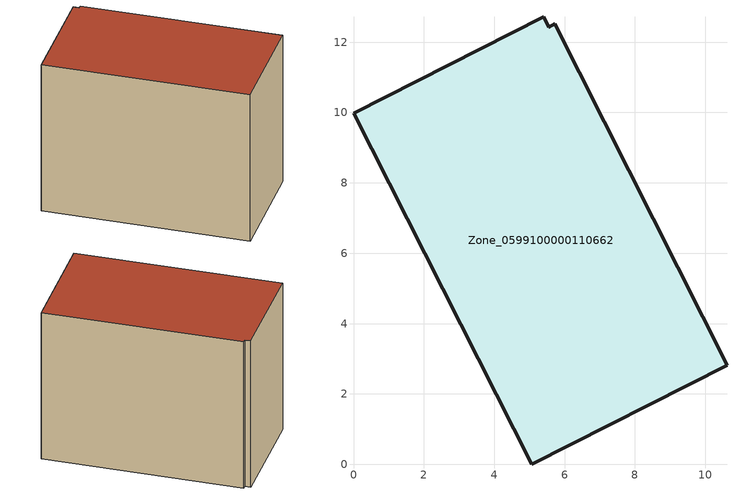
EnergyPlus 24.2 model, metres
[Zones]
Zone_0599100000110662
 floor ground (C_G): 5.72,12.52 10.62,2.82 5.06,0 0,9.98 5.41,12.72 5.55,12.43 z0
 wall outside (C_F): 5.06,0 10.62,2.82 5.72,12.52 5.55,12.43 5.41,12.72 0,9.98 5.06,0 z0:8.77
 roof outside (C_R): 10.62,2.82 5.72,12.52 5.55,12.43 5.41,12.72 0,9.98 5.06,0 z8.77
[BUILDING]
Pand.0599100000110662: North Axis=0; Terrain=City; Loads Convergence Tolerance Value=0.04; Temperature Convergence Tolerance Value=0.4; Solar Distribution=FullExterior; Maximum Number of Warmup Days=25; Minimum Number of Warmup Days=1
[Site:Location]
Rotterdam.The.Hague.AP_ZH_NLD Design_Conditions: Latitude=51.96; Longitude=4.45; Time Zone=1; Elevation=-4.5
[SITE:GROUNDTEMPERATURE:BUILDINGSURFACE]
18, 18, 18, 18, 18, 18, 18, 18, 18, 18, 18, 18
[MATERIAL] Thermal Absorptance=0.9; Solar Absorptance=0.7; Visible Absorptance=0.7
Name | Roughness | Thickness | Conductivity | Density | Specific Heat
G.TI.1946-1964 | MediumSmooth | 0.15 | 1 | 540 | 1210
F.TI.1946-1964 | Rough | 0.3 | 0.857143 | 1920 | 840
R.TI.1946-1964 | MediumRough | 0.2 | 0.277778 | 1500 | 1000
[CONSTRUCTION]
C_G: G.TI.1946-1964
C_F: F.TI.1946-1964
C_R: R.TI.1946-1964
[ZONE]
Zone_0599100000110662: Type=1; Multiplier=1; Ceiling Height=Autocalculate; Volume=Autocalculate; Floor Area=autocalculate; Part of Total Floor Area=Yes
[ZONEINFILTRATION:DESIGNFLOWRATE]
Infil_Zone_0599100000110662: Zone or ZoneList or Space or SpaceList=Zone_0599100000110662; Schedule=AlwaysOn; Design Flow Rate Calculation Method=Flow/Area; Flow Rate per Floor Area=0.003; Constant Term Coefficient=1; Temperature Term Coefficient=0; Velocity Term Coefficient=0; Velocity Squared Term Coefficient=0
[HVACTEMPLATE:ZONE:IDEALLOADSAIRSYSTEM]
Zone_0599100000110662: Maximum Heating Supply Air Temperature=50; Minimum Cooling Supply Air Temperature=13; Maximum Heating Supply Air Humidity Ratio=0.0156; Minimum Cooling Supply Air Humidity Ratio=0.0077; Heating Limit=NoLimit; Cooling Limit=NoLimit; Dehumidification Control Type=ConstantSensibleHeatRatio; Cooling Sensible Heat Ratio=0.7; Dehumidification Setpoint=60; Humidification Control Type=None; Humidification Setpoint=30; Outdoor Air Method=None; Outdoor Air Flow Rate per Person=0.00944; Outdoor Air Flow Rate per Zone Floor Area=0; Outdoor Air Flow Rate per Zone=0; Demand Controlled Ventilation Type=None; Outdoor Air Economizer Type=NoEconomizer; Heat Recovery Type=None; Sensible Heat Recovery Effectiveness=0.7; Latent Heat Recovery Effectiveness=0.65
[ZONECONTROL:THERMOSTAT]
ThermostatControl_Zone_0599100000110662: Zone or ZoneList=Zone_0599100000110662; Control Type Schedule=DualSetpointControlType; Control 1=Thermostat_Zone_0599100000110662; Temperature Difference Between Cutout And Setpoint=0
[THERMOSTATSETPOINT:DUALSETPOINT]
Thermostat_Zone_0599100000110662: Heating Setpoint Temperature Schedule=HeatingSetpoint_Zone_0599100000110662; Cooling Setpoint Temperature Schedule=CoolingSetpoint_Zone_0599100000110662
[SCHEDULE:COMPACT]
HeatingSetpoint_Zone_0599100000110662: Through: 12/31, For: AllDays, Until: 24:00, 21
CoolingSetpoint_Zone_0599100000110662: Through: 12/31, For: AllDays, Until: 24:00, 24
DualSetpointControlType: Through: 12/31, For: AllDays, Until: 24:00, 4
AlwaysOn: Through: 12/31, For: AllDays, Until: 24:00, 1
